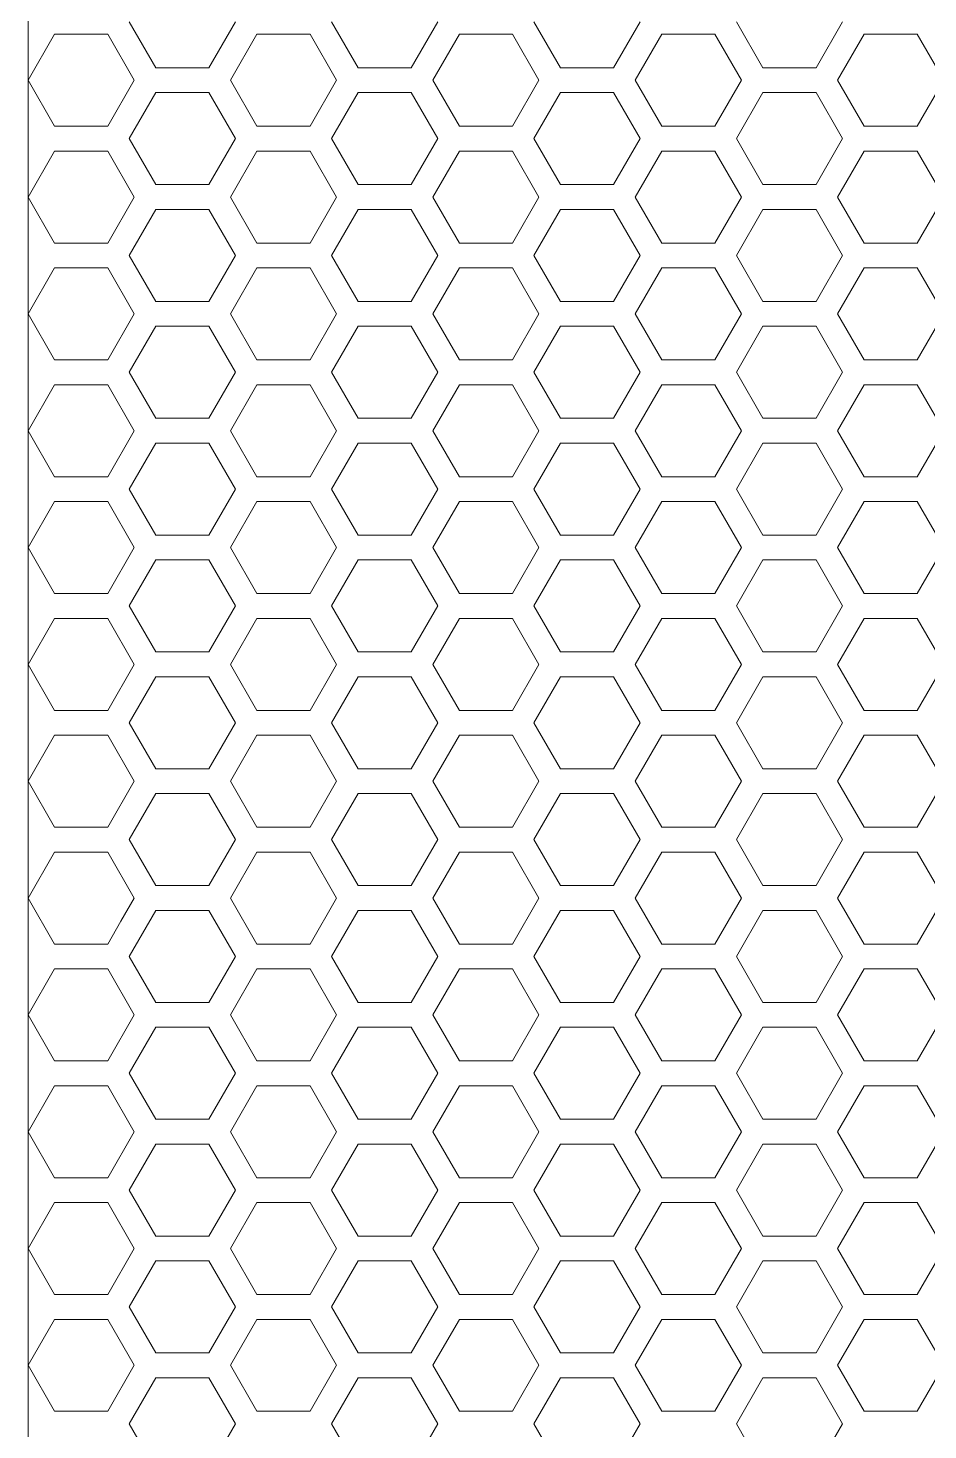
# Model space of a CAD drawing. Header units: millimetres. Extents: x 0 to 140, y -17 to 195.
# Drawn here: x 103.6 to 108.22, y 151.64 to 158.83 of the extents above; entities that cross this region are included whole.
import ezdxf

# ---------------------------------------------------------------- set-up
doc = ezdxf.new("R2010")
doc.units = ezdxf.units.MM
doc.layers.add('4203-42785_1_0', color=7, linetype='Continuous')

# ---------------------------------------------------------------- blocks, each defined once
blk = doc.blocks.new('a')
at = {"layer": '4203-42785_1_0', "color": 0, "linetype": 'ByBlock', "lineweight": 9}
for p, q in [((1507.2261, 468.6078), (1507.3328, 468.423)), ((1507.5463, 468.423), (1507.653, 468.6078)), ((1508.0394, 468.6078), (1508.1461, 468.423)), ((1508.3595, 468.423), (1508.4662, 468.6078)), ((1508.8527, 468.6078), (1508.9594, 468.423)), ((1509.1728, 468.423), (1509.2795, 468.6078)), ((1509.6659, 468.6078), (1509.7726, 468.423)), ((1509.9861, 468.423), (1510.0928, 468.6078)), ((1506.9262, 468.5579), (1506.8194, 468.3731)), ((1507.1396, 468.5579), (1506.9262, 468.5579)), ((1507.2464, 468.3731), (1507.1396, 468.5579)), ((1507.7395, 468.5579), (1507.6327, 468.3731)), ((1507.9529, 468.5579), (1507.7395, 468.5579)), ((1508.0596, 468.3731), (1507.9529, 468.5579)), ((1508.5527, 468.5579), (1508.446, 468.3731)), ((1508.7661, 468.5579), (1508.5527, 468.5579)), ((1508.8728, 468.3731), (1508.7661, 468.5579)), ((1509.366, 468.5579), (1509.2593, 468.3731)), ((1509.5794, 468.5579), (1509.366, 468.5579)), ((1509.6862, 468.3731), (1509.5794, 468.5579)), ((1510.1793, 468.5579), (1510.0725, 468.3731)), ((1510.3927, 468.5579), (1510.1793, 468.5579)), ((1510.4994, 468.3731), (1510.3927, 468.5579)), ((1507.3328, 468.423), (1507.5463, 468.423)), ((1508.1461, 468.423), (1508.3595, 468.423)), ((1508.9594, 468.423), (1509.1728, 468.423)), ((1509.7726, 468.423), (1509.9861, 468.423)), ((1506.8194, 468.3731), (1506.9262, 468.1882)), ((1507.1396, 468.1882), (1507.2464, 468.3731)), ((1507.6327, 468.3731), (1507.7395, 468.1882)), ((1507.9529, 468.1882), (1508.0596, 468.3731)), ((1508.446, 468.3731), (1508.5527, 468.1882)), ((1508.7661, 468.1882), (1508.8728, 468.3731)), ((1509.2593, 468.3731), (1509.366, 468.1882)), ((1509.5794, 468.1882), (1509.6862, 468.3731)), ((1510.0725, 468.3731), (1510.1793, 468.1882)), ((1510.3927, 468.1882), (1510.4994, 468.3731)), ((1507.3328, 468.3232), (1507.2261, 468.1383)), ((1507.5463, 468.3232), (1507.3328, 468.3232)), ((1507.653, 468.1383), (1507.5463, 468.3232)), ((1508.1461, 468.3232), (1508.0394, 468.1383)), ((1508.3595, 468.3232), (1508.1461, 468.3232)), ((1508.4662, 468.1383), (1508.3595, 468.3232)), ((1508.9594, 468.3232), (1508.8527, 468.1383)), ((1509.1728, 468.3232), (1508.9594, 468.3232)), ((1509.2795, 468.1383), (1509.1728, 468.3232)), ((1509.7726, 468.3232), (1509.6659, 468.1383)), ((1509.9861, 468.3232), (1509.7726, 468.3232)), ((1510.0928, 468.1383), (1509.9861, 468.3232)), ((1506.9262, 468.1882), (1507.1396, 468.1882)), ((1507.7395, 468.1882), (1507.9529, 468.1882)), ((1508.5527, 468.1882), (1508.7661, 468.1882)), ((1509.366, 468.1882), (1509.5794, 468.1882)), ((1510.1793, 468.1882), (1510.3927, 468.1882)), ((1507.2261, 468.1383), (1507.3328, 467.9534)), ((1507.5463, 467.9534), (1507.653, 468.1383)), ((1508.0394, 468.1383), (1508.1461, 467.9534)), ((1508.3595, 467.9534), (1508.4662, 468.1383)), ((1508.8527, 468.1383), (1508.9594, 467.9534)), ((1509.1728, 467.9534), (1509.2795, 468.1383)), ((1509.6659, 468.1383), (1509.7726, 467.9534)), ((1509.9861, 467.9534), (1510.0928, 468.1383)), ((1506.9262, 468.0884), (1506.8194, 467.9035)), ((1507.1396, 468.0884), (1506.9262, 468.0884)), ((1507.2464, 467.9035), (1507.1396, 468.0884)), ((1507.7395, 468.0884), (1507.6327, 467.9035)), ((1507.9529, 468.0884), (1507.7395, 468.0884)), ((1508.0596, 467.9035), (1507.9529, 468.0884)), ((1508.5527, 468.0884), (1508.446, 467.9035)), ((1508.7661, 468.0884), (1508.5527, 468.0884)), ((1508.8728, 467.9035), (1508.7661, 468.0884)), ((1509.366, 468.0884), (1509.2593, 467.9035)), ((1509.5794, 468.0884), (1509.366, 468.0884)), ((1509.6862, 467.9035), (1509.5794, 468.0884)), ((1510.1793, 468.0884), (1510.0725, 467.9035)), ((1510.3927, 468.0884), (1510.1793, 468.0884)), ((1510.4994, 467.9035), (1510.3927, 468.0884)), ((1507.3328, 467.9534), (1507.5463, 467.9534)), ((1508.1461, 467.9534), (1508.3595, 467.9534)), ((1508.9594, 467.9534), (1509.1728, 467.9534)), ((1509.7726, 467.9534), (1509.9861, 467.9534)), ((1506.8194, 467.9035), (1506.9262, 467.7187)), ((1507.1396, 467.7187), (1507.2464, 467.9035)), ((1507.6327, 467.9035), (1507.7395, 467.7187)), ((1507.9529, 467.7187), (1508.0596, 467.9035)), ((1508.446, 467.9035), (1508.5527, 467.7187)), ((1508.7661, 467.7187), (1508.8728, 467.9035)), ((1509.2593, 467.9035), (1509.366, 467.7187)), ((1509.5794, 467.7187), (1509.6862, 467.9035)), ((1510.0725, 467.9035), (1510.1793, 467.7187)), ((1510.3927, 467.7187), (1510.4994, 467.9035)), ((1507.3328, 467.8536), (1507.2261, 467.6687)), ((1507.5463, 467.8536), (1507.3328, 467.8536)), ((1507.653, 467.6687), (1507.5463, 467.8536)), ((1508.1461, 467.8536), (1508.0394, 467.6687)), ((1508.3595, 467.8536), (1508.1461, 467.8536)), ((1508.4662, 467.6687), (1508.3595, 467.8536)), ((1508.9594, 467.8536), (1508.8527, 467.6687)), ((1509.1728, 467.8536), (1508.9594, 467.8536)), ((1509.2795, 467.6687), (1509.1728, 467.8536)), ((1509.7726, 467.8536), (1509.6659, 467.6687)), ((1509.9861, 467.8536), (1509.7726, 467.8536)), ((1510.0928, 467.6687), (1509.9861, 467.8536)), ((1506.9262, 467.7187), (1507.1396, 467.7187)), ((1507.2261, 467.6687), (1507.3328, 467.4839)), ((1507.5463, 467.4839), (1507.653, 467.6687)), ((1507.7395, 467.7187), (1507.9529, 467.7187)), ((1508.0394, 467.6687), (1508.1461, 467.4839)), ((1508.3595, 467.4839), (1508.4662, 467.6687)), ((1508.5527, 467.7187), (1508.7661, 467.7187)), ((1508.8527, 467.6687), (1508.9594, 467.4839)), ((1509.1728, 467.4839), (1509.2795, 467.6687)), ((1509.366, 467.7187), (1509.5794, 467.7187)), ((1509.6659, 467.6687), (1509.7726, 467.4839)), ((1509.9861, 467.4839), (1510.0928, 467.6687)), ((1510.1793, 467.7187), (1510.3927, 467.7187)), ((1506.9262, 467.6188), (1506.8194, 467.434)), ((1507.1396, 467.6188), (1506.9262, 467.6188)), ((1507.2464, 467.434), (1507.1396, 467.6188)), ((1507.7395, 467.6188), (1507.6327, 467.434)), ((1507.9529, 467.6188), (1507.7395, 467.6188)), ((1508.0596, 467.434), (1507.9529, 467.6188)), ((1508.5527, 467.6188), (1508.446, 467.434)), ((1508.7661, 467.6188), (1508.5527, 467.6188)), ((1508.8728, 467.434), (1508.7661, 467.6188)), ((1509.366, 467.6188), (1509.2593, 467.434)), ((1509.5794, 467.6188), (1509.366, 467.6188)), ((1509.6862, 467.434), (1509.5794, 467.6188)), ((1510.1793, 467.6188), (1510.0725, 467.434)), ((1510.3927, 467.6188), (1510.1793, 467.6188)), ((1510.4994, 467.434), (1510.3927, 467.6188)), ((1507.3328, 467.4839), (1507.5463, 467.4839)), ((1508.1461, 467.4839), (1508.3595, 467.4839)), ((1508.9594, 467.4839), (1509.1728, 467.4839)), ((1509.7726, 467.4839), (1509.9861, 467.4839)), ((1506.8194, 467.434), (1506.9262, 467.2491)), ((1507.1396, 467.2491), (1507.2464, 467.434)), ((1507.6327, 467.434), (1507.7395, 467.2491)), ((1507.9529, 467.2491), (1508.0596, 467.434)), ((1508.446, 467.434), (1508.5527, 467.2491)), ((1508.7661, 467.2491), (1508.8728, 467.434)), ((1509.2593, 467.434), (1509.366, 467.2491)), ((1509.5794, 467.2491), (1509.6862, 467.434)), ((1510.0725, 467.434), (1510.1793, 467.2491)), ((1510.3927, 467.2491), (1510.4994, 467.434)), ((1507.3328, 467.3841), (1507.2261, 467.1992)), ((1507.5463, 467.3841), (1507.3328, 467.3841)), ((1507.653, 467.1992), (1507.5463, 467.3841)), ((1508.1461, 467.3841), (1508.0394, 467.1992)), ((1508.3595, 467.3841), (1508.1461, 467.3841)), ((1508.4662, 467.1992), (1508.3595, 467.3841)), ((1508.9594, 467.3841), (1508.8527, 467.1992)), ((1509.1728, 467.3841), (1508.9594, 467.3841)), ((1509.2795, 467.1992), (1509.1728, 467.3841)), ((1509.7726, 467.3841), (1509.6659, 467.1992)), ((1509.9861, 467.3841), (1509.7726, 467.3841)), ((1510.0928, 467.1992), (1509.9861, 467.3841)), ((1506.9262, 467.2491), (1507.1396, 467.2491)), ((1507.7395, 467.2491), (1507.9529, 467.2491)), ((1508.5527, 467.2491), (1508.7661, 467.2491)), ((1509.366, 467.2491), (1509.5794, 467.2491)), ((1510.1793, 467.2491), (1510.3927, 467.2491)), ((1507.2261, 467.1992), (1507.3328, 467.0143)), ((1507.5463, 467.0143), (1507.653, 467.1992)), ((1508.0394, 467.1992), (1508.1461, 467.0143)), ((1508.3595, 467.0143), (1508.4662, 467.1992)), ((1508.8527, 467.1992), (1508.9594, 467.0143)), ((1509.1728, 467.0143), (1509.2795, 467.1992)), ((1509.6659, 467.1992), (1509.7726, 467.0143)), ((1509.9861, 467.0143), (1510.0928, 467.1992)), ((1506.9262, 467.1493), (1506.8194, 466.9644)), ((1507.1396, 467.1493), (1506.9262, 467.1493)), ((1507.2464, 466.9644), (1507.1396, 467.1493)), ((1507.7395, 467.1493), (1507.6327, 466.9644)), ((1507.9529, 467.1493), (1507.7395, 467.1493)), ((1508.0596, 466.9644), (1507.9529, 467.1493)), ((1508.5527, 467.1493), (1508.446, 466.9644)), ((1508.7661, 467.1493), (1508.5527, 467.1493)), ((1508.8728, 466.9644), (1508.7661, 467.1493)), ((1509.366, 467.1493), (1509.2593, 466.9644)), ((1509.5794, 467.1493), (1509.366, 467.1493)), ((1509.6862, 466.9644), (1509.5794, 467.1493)), ((1510.1793, 467.1493), (1510.0725, 466.9644)), ((1510.3927, 467.1493), (1510.1793, 467.1493)), ((1510.4994, 466.9644), (1510.3927, 467.1493)), ((1507.3328, 467.0143), (1507.5463, 467.0143)), ((1508.1461, 467.0143), (1508.3595, 467.0143)), ((1508.9594, 467.0143), (1509.1728, 467.0143)), ((1509.7726, 467.0143), (1509.9861, 467.0143)), ((1506.8194, 466.9644), (1506.9262, 466.7796)), ((1507.1396, 466.7796), (1507.2464, 466.9644)), ((1507.6327, 466.9644), (1507.7395, 466.7796)), ((1507.9529, 466.7796), (1508.0596, 466.9644)), ((1508.446, 466.9644), (1508.5527, 466.7796)), ((1508.7661, 466.7796), (1508.8728, 466.9644)), ((1509.2593, 466.9644), (1509.366, 466.7796)), ((1509.5794, 466.7796), (1509.6862, 466.9644)), ((1510.0725, 466.9644), (1510.1793, 466.7796)), ((1510.3927, 466.7796), (1510.4994, 466.9644)), ((1507.3328, 466.9145), (1507.2261, 466.7297)), ((1507.5463, 466.9145), (1507.3328, 466.9145)), ((1507.653, 466.7297), (1507.5463, 466.9145)), ((1508.1461, 466.9145), (1508.0394, 466.7297)), ((1508.3595, 466.9145), (1508.1461, 466.9145)), ((1508.4662, 466.7297), (1508.3595, 466.9145)), ((1508.9594, 466.9145), (1508.8527, 466.7297)), ((1509.1728, 466.9145), (1508.9594, 466.9145)), ((1509.2795, 466.7297), (1509.1728, 466.9145)), ((1509.7726, 466.9145), (1509.6659, 466.7297)), ((1509.9861, 466.9145), (1509.7726, 466.9145)), ((1510.0928, 466.7297), (1509.9861, 466.9145)), ((1506.9262, 466.7796), (1507.1396, 466.7796)), ((1507.7395, 466.7796), (1507.9529, 466.7796)), ((1508.5527, 466.7796), (1508.7661, 466.7796)), ((1509.366, 466.7796), (1509.5794, 466.7796)), ((1510.1793, 466.7796), (1510.3927, 466.7796)), ((1507.2261, 466.7297), (1507.3328, 466.5448)), ((1507.5463, 466.5448), (1507.653, 466.7297)), ((1508.0394, 466.7297), (1508.1461, 466.5448)), ((1508.3595, 466.5448), (1508.4662, 466.7297)), ((1508.8527, 466.7297), (1508.9594, 466.5448)), ((1509.1728, 466.5448), (1509.2795, 466.7297)), ((1509.6659, 466.7297), (1509.7726, 466.5448)), ((1509.9861, 466.5448), (1510.0928, 466.7297)), ((1506.9262, 466.6798), (1506.8194, 466.4949)), ((1507.1396, 466.6798), (1506.9262, 466.6798)), ((1507.2464, 466.4949), (1507.1396, 466.6798)), ((1507.7395, 466.6798), (1507.6327, 466.4949)), ((1507.9529, 466.6798), (1507.7395, 466.6798)), ((1508.0596, 466.4949), (1507.9529, 466.6798)), ((1508.5527, 466.6798), (1508.446, 466.4949)), ((1508.7661, 466.6798), (1508.5527, 466.6798)), ((1508.8728, 466.4949), (1508.7661, 466.6798)), ((1509.366, 466.6798), (1509.2593, 466.4949)), ((1509.5794, 466.6798), (1509.366, 466.6798)), ((1509.6862, 466.4949), (1509.5794, 466.6798)), ((1510.1793, 466.6798), (1510.0725, 466.4949)), ((1510.3927, 466.6798), (1510.1793, 466.6798)), ((1510.4994, 466.4949), (1510.3927, 466.6798)), ((1507.3328, 466.5448), (1507.5463, 466.5448)), ((1508.1461, 466.5448), (1508.3595, 466.5448)), ((1508.9594, 466.5448), (1509.1728, 466.5448)), ((1509.7726, 466.5448), (1509.9861, 466.5448)), ((1506.8194, 466.4949), (1506.9262, 466.31)), ((1507.1396, 466.31), (1507.2464, 466.4949)), ((1507.6327, 466.4949), (1507.7395, 466.31)), ((1507.9529, 466.31), (1508.0596, 466.4949)), ((1508.446, 466.4949), (1508.5527, 466.31)), ((1508.7661, 466.31), (1508.8728, 466.4949)), ((1509.2593, 466.4949), (1509.366, 466.31)), ((1509.5794, 466.31), (1509.6862, 466.4949)), ((1510.0725, 466.4949), (1510.1793, 466.31)), ((1510.3927, 466.31), (1510.4994, 466.4949)), ((1507.3328, 466.445), (1507.2261, 466.2601)), ((1507.5463, 466.445), (1507.3328, 466.445)), ((1507.653, 466.2601), (1507.5463, 466.445)), ((1508.1461, 466.445), (1508.0394, 466.2601)), ((1508.3595, 466.445), (1508.1461, 466.445)), ((1508.4662, 466.2601), (1508.3595, 466.445)), ((1508.9594, 466.445), (1508.8527, 466.2601)), ((1509.1728, 466.445), (1508.9594, 466.445)), ((1509.2795, 466.2601), (1509.1728, 466.445)), ((1509.7726, 466.445), (1509.6659, 466.2601)), ((1509.9861, 466.445), (1509.7726, 466.445)), ((1510.0928, 466.2601), (1509.9861, 466.445)), ((1506.9262, 466.31), (1507.1396, 466.31)), ((1507.2261, 466.2601), (1507.3328, 466.0753)), ((1507.5463, 466.0753), (1507.653, 466.2601)), ((1507.7395, 466.31), (1507.9529, 466.31)), ((1508.0394, 466.2601), (1508.1461, 466.0753)), ((1508.3595, 466.0753), (1508.4662, 466.2601)), ((1508.5527, 466.31), (1508.7661, 466.31)), ((1508.8527, 466.2601), (1508.9594, 466.0753)), ((1509.1728, 466.0753), (1509.2795, 466.2601)), ((1509.366, 466.31), (1509.5794, 466.31)), ((1509.6659, 466.2601), (1509.7726, 466.0753)), ((1509.9861, 466.0753), (1510.0928, 466.2601)), ((1510.1793, 466.31), (1510.3927, 466.31)), ((1506.9262, 466.2102), (1506.8194, 466.0253)), ((1507.1396, 466.2102), (1506.9262, 466.2102)), ((1507.2464, 466.0253), (1507.1396, 466.2102)), ((1507.7395, 466.2102), (1507.6327, 466.0253)), ((1507.9529, 466.2102), (1507.7395, 466.2102)), ((1508.0596, 466.0253), (1507.9529, 466.2102)), ((1508.5527, 466.2102), (1508.446, 466.0253)), ((1508.7661, 466.2102), (1508.5527, 466.2102)), ((1508.8728, 466.0253), (1508.7661, 466.2102)), ((1509.366, 466.2102), (1509.2593, 466.0253)), ((1509.5794, 466.2102), (1509.366, 466.2102)), ((1509.6862, 466.0253), (1509.5794, 466.2102)), ((1510.1793, 466.2102), (1510.0725, 466.0253)), ((1510.3927, 466.2102), (1510.1793, 466.2102)), ((1510.4994, 466.0253), (1510.3927, 466.2102)), ((1507.3328, 466.0753), (1507.5463, 466.0753)), ((1508.1461, 466.0753), (1508.3595, 466.0753)), ((1508.9594, 466.0753), (1509.1728, 466.0753)), ((1509.7726, 466.0753), (1509.9861, 466.0753)), ((1506.8194, 466.0253), (1506.9262, 465.8405)), ((1507.1396, 465.8405), (1507.2464, 466.0253)), ((1507.6327, 466.0253), (1507.7395, 465.8405)), ((1507.9529, 465.8405), (1508.0596, 466.0253)), ((1508.446, 466.0253), (1508.5527, 465.8405)), ((1508.7661, 465.8405), (1508.8728, 466.0253)), ((1509.2593, 466.0253), (1509.366, 465.8405)), ((1509.5794, 465.8405), (1509.6862, 466.0253)), ((1510.0725, 466.0253), (1510.1793, 465.8405)), ((1510.3927, 465.8405), (1510.4994, 466.0253)), ((1507.3328, 465.9754), (1507.2261, 465.7906)), ((1507.5463, 465.9754), (1507.3328, 465.9754)), ((1507.653, 465.7906), (1507.5463, 465.9754)), ((1508.1461, 465.9754), (1508.0394, 465.7906)), ((1508.3595, 465.9754), (1508.1461, 465.9754)), ((1508.4662, 465.7906), (1508.3595, 465.9754)), ((1508.9594, 465.9754), (1508.8527, 465.7906)), ((1509.1728, 465.9754), (1508.9594, 465.9754)), ((1509.2795, 465.7906), (1509.1728, 465.9754)), ((1509.7726, 465.9754), (1509.6659, 465.7906)), ((1509.9861, 465.9754), (1509.7726, 465.9754)), ((1510.0928, 465.7906), (1509.9861, 465.9754)), ((1506.9262, 465.8405), (1507.1396, 465.8405)), ((1507.7395, 465.8405), (1507.9529, 465.8405)), ((1508.5527, 465.8405), (1508.7661, 465.8405)), ((1509.366, 465.8405), (1509.5794, 465.8405)), ((1510.1793, 465.8405), (1510.3927, 465.8405)), ((1507.2261, 465.7906), (1507.3328, 465.6057)), ((1507.5463, 465.6057), (1507.653, 465.7906)), ((1508.0394, 465.7906), (1508.1461, 465.6057)), ((1508.3595, 465.6057), (1508.4662, 465.7906)), ((1508.8527, 465.7906), (1508.9594, 465.6057)), ((1509.1728, 465.6057), (1509.2795, 465.7906)), ((1509.6659, 465.7906), (1509.7726, 465.6057)), ((1509.9861, 465.6057), (1510.0928, 465.7906)), ((1506.9262, 465.7407), (1506.8194, 465.5558)), ((1507.1396, 465.7407), (1506.9262, 465.7407)), ((1507.2464, 465.5558), (1507.1396, 465.7407)), ((1507.7395, 465.7407), (1507.6327, 465.5558)), ((1507.9529, 465.7407), (1507.7395, 465.7407)), ((1508.0596, 465.5558), (1507.9529, 465.7407)), ((1508.5527, 465.7407), (1508.446, 465.5558)), ((1508.7661, 465.7407), (1508.5527, 465.7407)), ((1508.8728, 465.5558), (1508.7661, 465.7407)), ((1509.366, 465.7407), (1509.2593, 465.5558)), ((1509.5794, 465.7407), (1509.366, 465.7407)), ((1509.6862, 465.5558), (1509.5794, 465.7407)), ((1510.1793, 465.7407), (1510.0725, 465.5558)), ((1510.3927, 465.7407), (1510.1793, 465.7407)), ((1510.4994, 465.5558), (1510.3927, 465.7407)), ((1507.3328, 465.6057), (1507.5463, 465.6057)), ((1508.1461, 465.6057), (1508.3595, 465.6057)), ((1508.9594, 465.6057), (1509.1728, 465.6057)), ((1509.7726, 465.6057), (1509.9861, 465.6057)), ((1506.8194, 465.5558), (1506.9262, 465.3709)), ((1507.1396, 465.3709), (1507.2464, 465.5558)), ((1507.6327, 465.5558), (1507.7395, 465.3709)), ((1507.9529, 465.3709), (1508.0596, 465.5558)), ((1508.446, 465.5558), (1508.5527, 465.3709)), ((1508.7661, 465.3709), (1508.8728, 465.5558)), ((1509.2593, 465.5558), (1509.366, 465.3709)), ((1509.5794, 465.3709), (1509.6862, 465.5558)), ((1510.0725, 465.5558), (1510.1793, 465.3709)), ((1510.3927, 465.3709), (1510.4994, 465.5558)), ((1507.3328, 465.5059), (1507.2261, 465.321)), ((1507.5463, 465.5059), (1507.3328, 465.5059)), ((1507.653, 465.321), (1507.5463, 465.5059)), ((1508.1461, 465.5059), (1508.0394, 465.321)), ((1508.3595, 465.5059), (1508.1461, 465.5059)), ((1508.4662, 465.321), (1508.3595, 465.5059)), ((1508.9594, 465.5059), (1508.8527, 465.321)), ((1509.1728, 465.5059), (1508.9594, 465.5059)), ((1509.2795, 465.321), (1509.1728, 465.5059)), ((1509.7726, 465.5059), (1509.6659, 465.321)), ((1509.9861, 465.5059), (1509.7726, 465.5059)), ((1510.0928, 465.321), (1509.9861, 465.5059)), ((1506.9262, 465.3709), (1507.1396, 465.3709)), ((1507.7395, 465.3709), (1507.9529, 465.3709)), ((1508.5527, 465.3709), (1508.7661, 465.3709)), ((1509.366, 465.3709), (1509.5794, 465.3709)), ((1510.1793, 465.3709), (1510.3927, 465.3709)), ((1507.2261, 465.321), (1507.3328, 465.1362)), ((1507.5463, 465.1362), (1507.653, 465.321)), ((1508.0394, 465.321), (1508.1461, 465.1362)), ((1508.3595, 465.1362), (1508.4662, 465.321)), ((1508.8527, 465.321), (1508.9594, 465.1362)), ((1509.1728, 465.1362), (1509.2795, 465.321)), ((1509.6659, 465.321), (1509.7726, 465.1362)), ((1509.9861, 465.1362), (1510.0928, 465.321)), ((1506.9262, 465.2711), (1506.8194, 465.0863)), ((1507.1396, 465.2711), (1506.9262, 465.2711)), ((1507.2464, 465.0863), (1507.1396, 465.2711)), ((1507.7395, 465.2711), (1507.6327, 465.0863)), ((1507.9529, 465.2711), (1507.7395, 465.2711)), ((1508.0596, 465.0863), (1507.9529, 465.2711)), ((1508.5527, 465.2711), (1508.446, 465.0863)), ((1508.7661, 465.2711), (1508.5527, 465.2711)), ((1508.8728, 465.0863), (1508.7661, 465.2711)), ((1509.366, 465.2711), (1509.2593, 465.0863)), ((1509.5794, 465.2711), (1509.366, 465.2711)), ((1509.6862, 465.0863), (1509.5794, 465.2711)), ((1510.1793, 465.2711), (1510.0725, 465.0863)), ((1510.3927, 465.2711), (1510.1793, 465.2711)), ((1510.4994, 465.0863), (1510.3927, 465.2711)), ((1507.3328, 465.1362), (1507.5463, 465.1362)), ((1508.1461, 465.1362), (1508.3595, 465.1362)), ((1508.9594, 465.1362), (1509.1728, 465.1362)), ((1509.7726, 465.1362), (1509.9861, 465.1362)), ((1506.8194, 465.0863), (1506.9262, 464.9014)), ((1507.1929, 464.9939), (1507.2464, 465.0863)), ((1507.6327, 465.0863), (1507.7395, 464.9014)), ((1507.9529, 464.9014), (1508.0596, 465.0863)), ((1508.446, 465.0863), (1508.5527, 464.9014)), ((1508.7661, 464.9014), (1508.8728, 465.0863)), ((1509.2593, 465.0863), (1509.366, 464.9014)), ((1509.5794, 464.9014), (1509.6862, 465.0863)), ((1510.0725, 465.0863), (1510.1793, 464.9014)), ((1510.3927, 464.9014), (1510.4994, 465.0863)), ((1507.3328, 465.0363), (1507.2261, 464.8515)), ((1507.5463, 465.0363), (1507.3328, 465.0363)), ((1507.653, 464.8515), (1507.5463, 465.0363)), ((1508.1461, 465.0363), (1508.0394, 464.8515)), ((1508.3595, 465.0363), (1508.1461, 465.0363)), ((1508.4662, 464.8515), (1508.3595, 465.0363)), ((1508.9594, 465.0363), (1508.8527, 464.8515)), ((1509.1728, 465.0363), (1508.9594, 465.0363)), ((1509.2795, 464.8515), (1509.1728, 465.0363)), ((1509.7726, 465.0363), (1509.6659, 464.8515)), ((1509.9861, 465.0363), (1509.7726, 465.0363)), ((1510.0928, 464.8515), (1509.9861, 465.0363)), ((1507.1396, 464.9014), (1507.1929, 464.9939)), ((1506.9262, 464.9014), (1507.1396, 464.9014)), ((1507.2261, 464.8515), (1507.3328, 464.6666)), ((1507.5463, 464.6666), (1507.653, 464.8515)), ((1507.7395, 464.9014), (1507.9529, 464.9014)), ((1508.0394, 464.8515), (1508.1461, 464.6666)), ((1508.3595, 464.6666), (1508.4662, 464.8515)), ((1508.5527, 464.9014), (1508.7661, 464.9014)), ((1508.8527, 464.8515), (1508.9594, 464.6666)), ((1509.1728, 464.6666), (1509.2795, 464.8515)), ((1509.366, 464.9014), (1509.5794, 464.9014)), ((1509.6659, 464.8515), (1509.7726, 464.6666)), ((1509.9861, 464.6666), (1510.0928, 464.8515)), ((1510.1793, 464.9014), (1510.3927, 464.9014)), ((1506.9262, 464.8016), (1506.8194, 464.6167)), ((1507.1396, 464.8016), (1506.9262, 464.8016)), ((1507.2464, 464.6167), (1507.1396, 464.8016)), ((1507.7395, 464.8016), (1507.6327, 464.6167)), ((1507.9529, 464.8016), (1507.7395, 464.8016)), ((1508.0596, 464.6167), (1507.9529, 464.8016)), ((1508.5527, 464.8016), (1508.446, 464.6167)), ((1508.7661, 464.8016), (1508.5527, 464.8016)), ((1508.8728, 464.6167), (1508.7661, 464.8016)), ((1509.366, 464.8016), (1509.2593, 464.6167)), ((1509.5794, 464.8016), (1509.366, 464.8016)), ((1509.6862, 464.6167), (1509.5794, 464.8016)), ((1510.1793, 464.8016), (1510.0725, 464.6167)), ((1510.3927, 464.8016), (1510.1793, 464.8016)), ((1510.4994, 464.6167), (1510.3927, 464.8016)), ((1507.3328, 464.6666), (1507.5463, 464.6666)), ((1508.1461, 464.6666), (1508.3595, 464.6666)), ((1508.9594, 464.6666), (1509.1728, 464.6666)), ((1509.7726, 464.6666), (1509.9861, 464.6666)), ((1506.8194, 464.6167), (1506.9262, 464.4318)), ((1507.1396, 464.4318), (1507.2464, 464.6167)), ((1507.6327, 464.6167), (1507.7395, 464.4318)), ((1507.9529, 464.4318), (1508.0596, 464.6167)), ((1508.446, 464.6167), (1508.5527, 464.4318)), ((1508.7661, 464.4318), (1508.8728, 464.6167)), ((1509.2593, 464.6167), (1509.366, 464.4318)), ((1509.5794, 464.4318), (1509.6862, 464.6167)), ((1510.0725, 464.6167), (1510.1793, 464.4318)), ((1510.3927, 464.4318), (1510.4994, 464.6167)), ((1507.3328, 464.5668), (1507.2261, 464.3819)), ((1507.5463, 464.5668), (1507.3328, 464.5668)), ((1507.653, 464.3819), (1507.5463, 464.5668)), ((1508.1461, 464.5668), (1508.0394, 464.3819)), ((1508.3595, 464.5668), (1508.1461, 464.5668)), ((1508.4662, 464.3819), (1508.3595, 464.5668)), ((1508.9594, 464.5668), (1508.8527, 464.3819)), ((1509.1728, 464.5668), (1508.9594, 464.5668)), ((1509.2795, 464.3819), (1509.1728, 464.5668)), ((1509.7726, 464.5668), (1509.6659, 464.3819)), ((1509.9861, 464.5668), (1509.7726, 464.5668)), ((1510.0928, 464.3819), (1509.9861, 464.5668)), ((1506.9262, 464.4318), (1507.1396, 464.4318)), ((1507.7395, 464.4318), (1507.9529, 464.4318)), ((1508.5527, 464.4318), (1508.7661, 464.4318)), ((1509.366, 464.4318), (1509.5794, 464.4318)), ((1510.1793, 464.4318), (1510.3927, 464.4318)), ((1507.2261, 464.3819), (1507.3328, 464.1971)), ((1507.5463, 464.1971), (1507.653, 464.3819)), ((1508.0394, 464.3819), (1508.1461, 464.1971)), ((1508.3595, 464.1971), (1508.4662, 464.3819)), ((1508.8527, 464.3819), (1508.9594, 464.1971)), ((1509.1728, 464.1971), (1509.2795, 464.3819)), ((1509.6659, 464.3819), (1509.7726, 464.1971)), ((1509.9861, 464.1971), (1510.0928, 464.3819)), ((1506.9262, 464.332), (1506.8194, 464.1472)), ((1507.1396, 464.332), (1506.9262, 464.332)), ((1507.2464, 464.1472), (1507.1396, 464.332)), ((1507.7395, 464.332), (1507.6327, 464.1472)), ((1507.9529, 464.332), (1507.7395, 464.332)), ((1508.0596, 464.1472), (1507.9529, 464.332)), ((1508.5527, 464.332), (1508.446, 464.1472)), ((1508.7661, 464.332), (1508.5527, 464.332)), ((1508.8728, 464.1472), (1508.7661, 464.332)), ((1509.366, 464.332), (1509.2593, 464.1472)), ((1509.5794, 464.332), (1509.366, 464.332)), ((1509.6862, 464.1472), (1509.5794, 464.332)), ((1510.1793, 464.332), (1510.0725, 464.1472)), ((1510.3927, 464.332), (1510.1793, 464.332)), ((1510.4994, 464.1472), (1510.3927, 464.332)), ((1507.3328, 464.1971), (1507.5463, 464.1971)), ((1508.1461, 464.1971), (1508.3595, 464.1971)), ((1508.9594, 464.1971), (1509.1728, 464.1971)), ((1509.7726, 464.1971), (1509.9861, 464.1971)), ((1506.8194, 464.1472), (1506.9262, 463.9623)), ((1507.1396, 463.9623), (1507.2464, 464.1472)), ((1507.6327, 464.1472), (1507.7395, 463.9623)), ((1507.9529, 463.9623), (1508.0596, 464.1472)), ((1508.446, 464.1472), (1508.5527, 463.9623)), ((1508.7661, 463.9623), (1508.8728, 464.1472)), ((1509.2593, 464.1472), (1509.366, 463.9623)), ((1509.5794, 463.9623), (1509.6862, 464.1472)), ((1510.0725, 464.1472), (1510.1793, 463.9623)), ((1510.3927, 463.9623), (1510.4994, 464.1472)), ((1507.3328, 464.0973), (1507.2261, 463.9124)), ((1507.5463, 464.0973), (1507.3328, 464.0973)), ((1507.653, 463.9124), (1507.5463, 464.0973)), ((1508.1461, 464.0973), (1508.0394, 463.9124)), ((1508.3595, 464.0973), (1508.1461, 464.0973)), ((1508.4662, 463.9124), (1508.3595, 464.0973)), ((1508.9594, 464.0973), (1508.8527, 463.9124)), ((1509.1728, 464.0973), (1508.9594, 464.0973)), ((1509.2795, 463.9124), (1509.1728, 464.0973)), ((1509.7726, 464.0973), (1509.6659, 463.9124)), ((1509.9861, 464.0973), (1509.7726, 464.0973)), ((1510.0928, 463.9124), (1509.9861, 464.0973)), ((1506.9262, 463.9623), (1507.1396, 463.9623)), ((1507.7395, 463.9623), (1507.9529, 463.9623)), ((1508.5527, 463.9623), (1508.7661, 463.9623)), ((1509.366, 463.9623), (1509.5794, 463.9623)), ((1510.1793, 463.9623), (1510.3927, 463.9623)), ((1507.2261, 463.9124), (1507.3328, 463.7275)), ((1507.5463, 463.7275), (1507.653, 463.9124)), ((1508.0394, 463.9124), (1508.1461, 463.7275)), ((1508.3595, 463.7275), (1508.4662, 463.9124)), ((1508.8527, 463.9124), (1508.9594, 463.7275)), ((1509.1728, 463.7275), (1509.2795, 463.9124)), ((1509.6659, 463.9124), (1509.7726, 463.7275)), ((1509.9861, 463.7275), (1510.0928, 463.9124)), ((1506.9262, 463.8625), (1506.8194, 463.6776)), ((1507.1396, 463.8625), (1506.9262, 463.8625)), ((1507.2464, 463.6776), (1507.1396, 463.8625)), ((1507.7395, 463.8625), (1507.6327, 463.6776)), ((1507.9529, 463.8625), (1507.7395, 463.8625)), ((1508.0596, 463.6776), (1507.9529, 463.8625)), ((1508.5527, 463.8625), (1508.446, 463.6776)), ((1508.7661, 463.8625), (1508.5527, 463.8625)), ((1508.8728, 463.6776), (1508.7661, 463.8625)), ((1509.366, 463.8625), (1509.2593, 463.6776)), ((1509.5794, 463.8625), (1509.366, 463.8625)), ((1509.6862, 463.6776), (1509.5794, 463.8625)), ((1510.1793, 463.8625), (1510.0725, 463.6776)), ((1510.3927, 463.8625), (1510.1793, 463.8625)), ((1510.4994, 463.6776), (1510.3927, 463.8625)), ((1507.3328, 463.7275), (1507.5463, 463.7275)), ((1508.1461, 463.7275), (1508.3595, 463.7275)), ((1508.9594, 463.7275), (1509.1728, 463.7275)), ((1509.7726, 463.7275), (1509.9861, 463.7275)), ((1506.8194, 463.6776), (1506.9262, 463.4928)), ((1507.1396, 463.4928), (1507.2464, 463.6776)), ((1507.6327, 463.6776), (1507.7395, 463.4928)), ((1507.9529, 463.4928), (1508.0596, 463.6776)), ((1508.446, 463.6776), (1508.5527, 463.4928)), ((1508.7661, 463.4928), (1508.8728, 463.6776)), ((1509.2593, 463.6776), (1509.366, 463.4928)), ((1509.5794, 463.4928), (1509.6862, 463.6776)), ((1510.0725, 463.6776), (1510.1793, 463.4928)), ((1510.3927, 463.4928), (1510.4994, 463.6776)), ((1507.3328, 463.6277), (1507.2261, 463.4429)), ((1507.5463, 463.6277), (1507.3328, 463.6277)), ((1507.653, 463.4429), (1507.5463, 463.6277)), ((1508.1461, 463.6277), (1508.0394, 463.4429)), ((1508.3595, 463.6277), (1508.1461, 463.6277)), ((1508.4662, 463.4429), (1508.3595, 463.6277)), ((1508.9594, 463.6277), (1508.8527, 463.4429)), ((1509.1728, 463.6277), (1508.9594, 463.6277)), ((1509.2795, 463.4429), (1509.1728, 463.6277)), ((1509.7726, 463.6277), (1509.6659, 463.4429)), ((1509.9861, 463.6277), (1509.7726, 463.6277)), ((1510.0928, 463.4429), (1509.9861, 463.6277)), ((1506.9262, 463.4928), (1507.1396, 463.4928)), ((1507.2261, 463.4429), (1507.3328, 463.258)), ((1507.5463, 463.258), (1507.653, 463.4429)), ((1507.7395, 463.4928), (1507.9529, 463.4928)), ((1508.0394, 463.4429), (1508.1461, 463.258)), ((1508.3595, 463.258), (1508.4662, 463.4429)), ((1508.5527, 463.4928), (1508.7661, 463.4928)), ((1508.8527, 463.4429), (1508.9594, 463.258)), ((1509.1728, 463.258), (1509.2795, 463.4429)), ((1509.366, 463.4928), (1509.5794, 463.4928)), ((1509.6659, 463.4429), (1509.7726, 463.258)), ((1509.9861, 463.258), (1510.0928, 463.4429)), ((1510.1793, 463.4928), (1510.3927, 463.4928)), ((1506.9262, 463.3929), (1506.8194, 463.2081)), ((1507.1396, 463.3929), (1506.9262, 463.3929)), ((1507.2464, 463.2081), (1507.1396, 463.3929)), ((1507.7395, 463.3929), (1507.6327, 463.2081)), ((1507.9529, 463.3929), (1507.7395, 463.3929)), ((1508.0596, 463.2081), (1507.9529, 463.3929)), ((1508.5527, 463.3929), (1508.446, 463.2081)), ((1508.7661, 463.3929), (1508.5527, 463.3929)), ((1508.8728, 463.2081), (1508.7661, 463.3929)), ((1509.366, 463.3929), (1509.2593, 463.2081)), ((1509.5794, 463.3929), (1509.366, 463.3929)), ((1509.6862, 463.2081), (1509.5794, 463.3929)), ((1510.1793, 463.3929), (1510.0725, 463.2081)), ((1510.3927, 463.3929), (1510.1793, 463.3929)), ((1510.4994, 463.2081), (1510.3927, 463.3929)), ((1507.3328, 463.258), (1507.5463, 463.258)), ((1508.1461, 463.258), (1508.3595, 463.258)), ((1508.9594, 463.258), (1509.1728, 463.258)), ((1509.7726, 463.258), (1509.9861, 463.258)), ((1506.8194, 463.2081), (1506.9262, 463.0232)), ((1507.1396, 463.0232), (1507.2464, 463.2081)), ((1507.6327, 463.2081), (1507.7395, 463.0232)), ((1507.9529, 463.0232), (1508.0596, 463.2081)), ((1508.446, 463.2081), (1508.5527, 463.0232)), ((1508.7661, 463.0232), (1508.8728, 463.2081)), ((1509.2593, 463.2081), (1509.366, 463.0232)), ((1509.5794, 463.0232), (1509.6862, 463.2081)), ((1510.0725, 463.2081), (1510.1793, 463.0232)), ((1510.3927, 463.0232), (1510.4994, 463.2081)), ((1507.3328, 463.1582), (1507.2261, 462.9733)), ((1507.5463, 463.1582), (1507.3328, 463.1582)), ((1507.653, 462.9733), (1507.5463, 463.1582)), ((1508.1461, 463.1582), (1508.0394, 462.9733)), ((1508.3595, 463.1582), (1508.1461, 463.1582)), ((1508.4662, 462.9733), (1508.3595, 463.1582)), ((1508.9594, 463.1582), (1508.8527, 462.9733)), ((1509.1728, 463.1582), (1508.9594, 463.1582)), ((1509.2795, 462.9733), (1509.1728, 463.1582)), ((1509.7726, 463.1582), (1509.6659, 462.9733)), ((1509.9861, 463.1582), (1509.7726, 463.1582)), ((1510.0928, 462.9733), (1509.9861, 463.1582)), ((1506.9262, 463.0232), (1507.1396, 463.0232)), ((1507.7395, 463.0232), (1507.9529, 463.0232)), ((1508.5527, 463.0232), (1508.7661, 463.0232)), ((1509.366, 463.0232), (1509.5794, 463.0232)), ((1510.1793, 463.0232), (1510.3927, 463.0232)), ((1507.2261, 462.9733), (1507.3328, 462.7884)), ((1507.5463, 462.7884), (1507.653, 462.9733)), ((1508.0394, 462.9733), (1508.1461, 462.7884)), ((1508.3595, 462.7884), (1508.4662, 462.9733)), ((1508.8527, 462.9733), (1508.9594, 462.7884)), ((1509.1728, 462.7884), (1509.2795, 462.9733)), ((1509.6659, 462.9733), (1509.7726, 462.7884)), ((1509.9861, 462.7884), (1510.0928, 462.9733))]:
    blk.add_line(p, q, dxfattribs=at)

msp = doc.modelspace()

# ---------------------------------------------------------------- linework, layer by layer
at = {"color": 0, "linetype": 'ByBlock', "lineweight": 15}
msp.add_line((103.6047, 194.996), (103.6047, 137.189), dxfattribs=at)

# ---------------------------------------------------------------- block references
at = {"lineweight": 15, "xscale": 1.275468447124703, "yscale": 1.275468447124703, "zscale": 1.275468447124703}
msp.add_blockref('a', (-1818.2959, -438.8363), dxfattribs=at)

doc.saveas('drawing.dxf')
